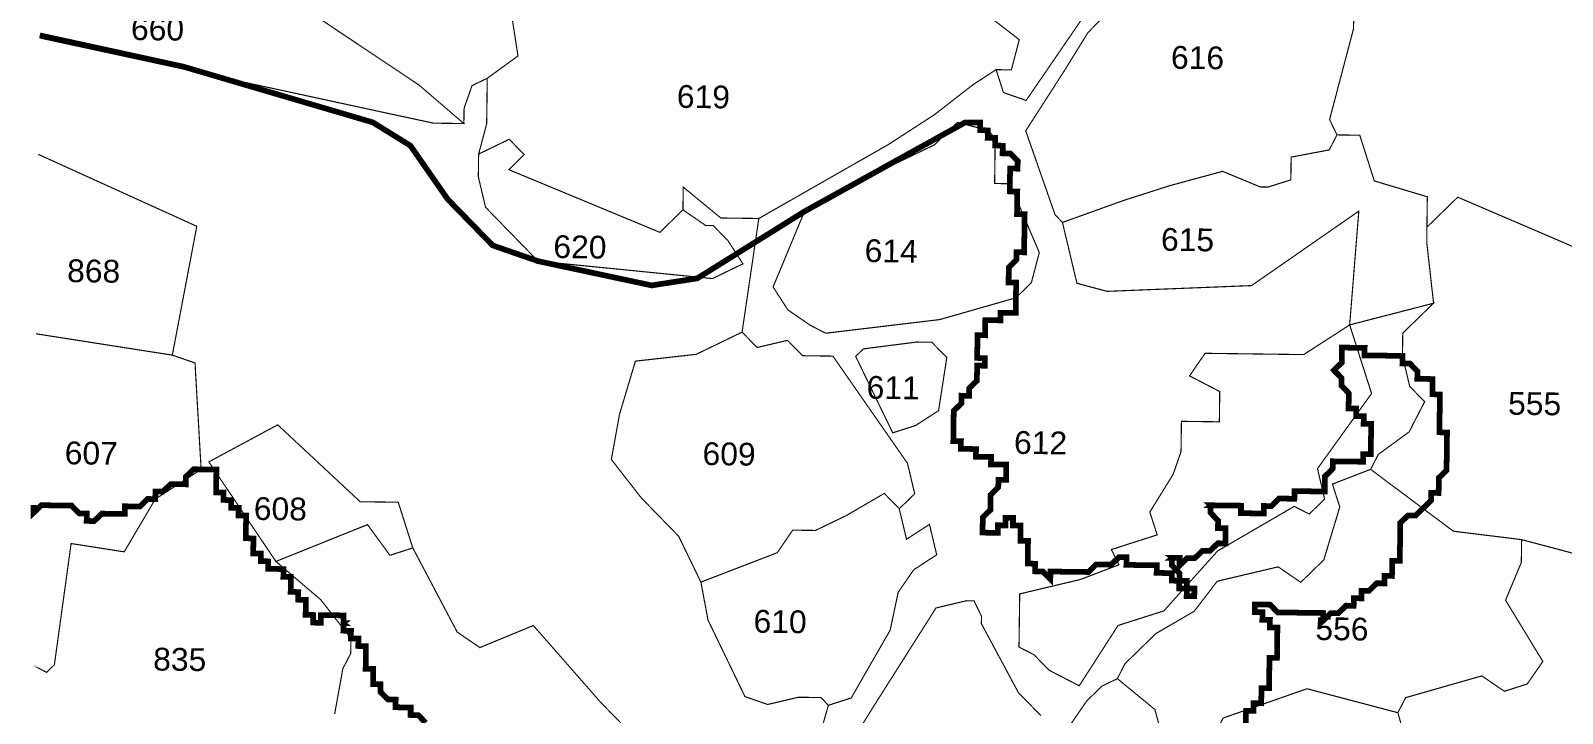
# Model space of a CAD drawing. Header units: metres. Extents: x 259177 to 277314, y 2171367 to 2185445.
# Drawn here: x 264129 to 264929, y 2173626 to 2173983 of the extents above; entities that cross this region are included whole.
import ezdxf

# ---------------------------------------------------------------- set-up
doc = ezdxf.new("R2010")
doc.units = ezdxf.units.M
doc.header["$MEASUREMENT"] = 0
for name, color, linetype in [('HAZARDS LINE', 1, 'Continuous'), ('SURVEY NO.', 7, 'Continuous'), ('SURVEY PLOT BOUNDARY', 35, 'Continuous')]:
    doc.layers.add(name, color=color, linetype=linetype)
doc.styles.add('PDF Arial', font='arial.ttf')

# ---------------------------------------------------------------- blocks, each defined once
blk = doc.blocks.new('FEWEWFEWQT')
at = {"layer": 'HAZARDS LINE', "lineweight": 18, "const_width": 0.005}
for points in [[(282132.2574, 2174205.3694), (282132.2574, 2174205.3627), (282132.2641, 2174205.3694), (282132.2907, 2174205.3694), (282132.2974, 2174205.3627), (282132.3041, 2174205.3627), (282132.3041, 2174205.3561), (282132.3107, 2174205.3561), (282132.3174, 2174205.3627), (282132.3374, 2174205.3627), (282132.3374, 2174205.3694), (282132.3507, 2174205.3694), (282132.3574, 2174205.3761), (282132.3641, 2174205.3761), (282132.3641, 2174205.3827), (282132.3707, 2174205.3827), (282132.3774, 2174205.3894), (282132.3907, 2174205.3894), (282132.3907, 2174205.3961), (282132.3974, 2174205.4027), (282132.4174, 2174205.4027), (282132.4174, 2174205.3827), (282132.424, 2174205.3827), (282132.424, 2174205.3761), (282132.4307, 2174205.3761), (282132.4307, 2174205.3694), (282132.4374, 2174205.3694), (282132.4374, 2174205.3627), (282132.444, 2174205.3627), (282132.444, 2174205.3427), (282132.4507, 2174205.3427), (282132.4507, 2174205.3294), (282132.4574, 2174205.3294), (282132.4574, 2174205.3227), (282132.464, 2174205.3227), (282132.464, 2174205.3161), (282132.4774, 2174205.3161), (282132.4774, 2174205.3094), (282132.484, 2174205.3094), (282132.484, 2174205.2961), (282132.4907, 2174205.2961), (282132.4907, 2174205.2894), (282132.4974, 2174205.2894), (282132.4974, 2174205.2761), (282132.504, 2174205.2761), (282132.504, 2174205.2694), (282132.5107, 2174205.2694), (282132.5107, 2174205.2761), (282132.5307, 2174205.2761), (282132.5307, 2174205.2694), (282132.5307, 2174205.2627), (282132.5374, 2174205.2627), (282132.5374, 2174205.256), (282132.544, 2174205.256), (282132.544, 2174205.2494), (282132.5507, 2174205.2494), (282132.5507, 2174205.2294), (282132.5574, 2174205.2294), (282132.5574, 2174205.216), (282132.564, 2174205.216), (282132.564, 2174205.2094), (282132.5707, 2174205.2027), (282132.5774, 2174205.2027), (282132.5774, 2174205.196), (282132.5907, 2174205.196), (282132.5907, 2174205.1894), (282132.5974, 2174205.1894), (282132.604, 2174205.1827)], [(282133.324, 2174205.1894), (282133.324, 2174205.2027), (282133.3306, 2174205.2027), (282133.3306, 2174205.2094), (282133.3373, 2174205.2094), (282133.3373, 2174205.2227), (282133.344, 2174205.2227), (282133.344, 2174205.2494), (282133.3506, 2174205.2494), (282133.3506, 2174205.2761), (282133.344, 2174205.2761), (282133.344, 2174205.2827), (282133.3373, 2174205.2827), (282133.3373, 2174205.2894), (282133.3306, 2174205.2894), (282133.3306, 2174205.2961), (282133.344, 2174205.2961), (282133.3506, 2174205.2894), (282133.3906, 2174205.2894), (282133.3906, 2174205.2827), (282133.3973, 2174205.2894), (282133.404, 2174205.2894), (282133.4106, 2174205.2961), (282133.4173, 2174205.2961), (282133.4173, 2174205.3027), (282133.424, 2174205.3027), (282133.424, 2174205.3094), (282133.4306, 2174205.3094), (282133.4373, 2174205.3161), (282133.444, 2174205.3161), (282133.444, 2174205.3227), (282133.4506, 2174205.3227), (282133.4506, 2174205.3361), (282133.4573, 2174205.3361), (282133.4573, 2174205.3694), (282133.464, 2174205.3761), (282133.4706, 2174205.3761), (282133.4773, 2174205.3827), (282133.484, 2174205.3894), (282133.484, 2174205.3961), (282133.4906, 2174205.3961), (282133.4906, 2174205.4094), (282133.4973, 2174205.4161), (282133.4973, 2174205.4494), (282133.4906, 2174205.4494), (282133.4906, 2174205.4827), (282133.484, 2174205.4827), (282133.484, 2174205.4961), (282133.4706, 2174205.4961), (282133.4706, 2174205.5027), (282133.464, 2174205.5094), (282133.4573, 2174205.5094), (282133.4573, 2174205.5161), (282133.424, 2174205.5161), (282133.424, 2174205.5227), (282133.404, 2174205.5227), (282133.404, 2174205.5094), (282133.3973, 2174205.5027), (282133.404, 2174205.4961), (282133.404, 2174205.4894), (282133.4106, 2174205.4827), (282133.4106, 2174205.4694), (282133.4173, 2174205.4694), (282133.4173, 2174205.4627), (282133.424, 2174205.4627), (282133.424, 2174205.4561), (282133.4306, 2174205.4561), (282133.4306, 2174205.4294), (282133.424, 2174205.4294), (282133.424, 2174205.4227), (282133.3973, 2174205.4227), (282133.3973, 2174205.4161), (282133.3906, 2174205.4094), (282133.3906, 2174205.3961), (282133.364, 2174205.3961), (282133.364, 2174205.3894), (282133.3506, 2174205.3894), (282133.344, 2174205.3827), (282133.3373, 2174205.3827), (282133.3373, 2174205.3761), (282133.3173, 2174205.3761), (282133.3173, 2174205.3827), (282133.2906, 2174205.3827), (282133.2906, 2174205.3761), (282133.2973, 2174205.3694), (282133.2973, 2174205.3627), (282133.304, 2174205.3627), (282133.304, 2174205.3494), (282133.2973, 2174205.3494), (282133.2906, 2174205.3427), (282133.284, 2174205.3427), (282133.2773, 2174205.3361), (282133.2706, 2174205.3361), (282133.264, 2174205.3294), (282133.264, 2174205.3361), (282133.2573, 2174205.3361), (282133.2573, 2174205.3294), (282133.264, 2174205.3227), (282133.264, 2174205.3161), (282133.2573, 2174205.3161), (282133.2573, 2174205.3227), (282133.244, 2174205.3227), (282133.244, 2174205.3294), (282133.2173, 2174205.3294), (282133.2173, 2174205.3361), (282133.2107, 2174205.3361), (282133.204, 2174205.3294), (282133.1907, 2174205.3294), (282133.184, 2174205.3227), (282133.1507, 2174205.3227), (282133.1507, 2174205.3161), (282133.144, 2174205.3227), (282133.1373, 2174205.3227), (282133.1373, 2174205.3294), (282133.1307, 2174205.3294), (282133.1307, 2174205.3494), (282133.124, 2174205.3494), (282133.124, 2174205.3627), (282133.1173, 2174205.3627), (282133.1173, 2174205.3694), (282133.1107, 2174205.3694), (282133.1107, 2174205.3627), (282133.104, 2174205.3627), (282133.104, 2174205.3561), (282133.0907, 2174205.3561), (282133.0907, 2174205.3694), (282133.0973, 2174205.3761), (282133.0973, 2174205.3894), (282133.104, 2174205.3961), (282133.104, 2174205.4027), (282133.1107, 2174205.4027), (282133.1107, 2174205.4161), (282133.0973, 2174205.4161), (282133.0973, 2174205.4227), (282133.084, 2174205.4227), (282133.084, 2174205.4294), (282133.0707, 2174205.4294), (282133.0707, 2174205.4361), (282133.064, 2174205.4361), (282133.064, 2174205.4627), (282133.0707, 2174205.4694), (282133.0707, 2174205.4761), (282133.0773, 2174205.4761), (282133.0773, 2174205.4827), (282133.084, 2174205.4894), (282133.084, 2174205.5027), (282133.0907, 2174205.5027), (282133.0907, 2174205.5094), (282133.084, 2174205.5094), (282133.084, 2174205.5294), (282133.0907, 2174205.5294), (282133.0907, 2174205.5427), (282133.104, 2174205.5427), (282133.104, 2174205.5494), (282133.1173, 2174205.5494), (282133.1173, 2174205.5761), (282133.1107, 2174205.5761), (282133.1107, 2174205.5894), (282133.1173, 2174205.5961), (282133.1173, 2174205.6027), (282133.124, 2174205.6027), (282133.124, 2174205.6361), (282133.1173, 2174205.6361), (282133.1173, 2174205.6561), (282133.1107, 2174205.6561), (282133.1107, 2174205.6761), (282133.1173, 2174205.6761), (282133.1173, 2174205.6828), (282133.1107, 2174205.6894), (282133.104, 2174205.6894), (282133.104, 2174205.6961), (282133.0973, 2174205.6961), (282133.0973, 2174205.7028), (282133.0907, 2174205.7028), (282133.0907, 2174205.7094), (282133.084, 2174205.7094), (282133.084, 2174205.7161), (282133.0707, 2174205.7161), (282132.9307, 2174205.6361), (282132.8373, 2174205.5761), (282132.7974, 2174205.5694), (282132.6974, 2174205.5894), (282132.6574, 2174205.6027), (282132.6174, 2174205.6427), (282132.584, 2174205.6894), (282132.5507, 2174205.7094), (282132.384, 2174205.7561), (282132.2574, 2174205.782)]]:
    blk.add_lwpolyline(points, dxfattribs=at)
for points in [[(282133.284, 2174205.3827), (282133.2906, 2174205.3827)], [(282133.2507, 2174205.3361), (282133.2573, 2174205.3361)], [(282133.2773, 2174205.3094), (282133.2773, 2174205.3027), (282133.2706, 2174205.3027), (282133.2706, 2174205.3094), (282133.2706, 2174205.3161), (282133.264, 2174205.3161), (282133.264, 2174205.3094), (282133.2706, 2174205.3094)], [(282132.5374, 2174205.2694), (282132.5307, 2174205.2694)]]:
    blk.add_lwpolyline(points, close=True, dxfattribs=at)
at = {"layer": 'SURVEY PLOT BOUNDARY', "lineweight": 18, "const_width": 0.001}
for points in [[(282132.4574, 2174205.8294), (282132.5907, 2174205.7428), (282132.6307, 2174205.7094), (282132.604, 2174205.7094), (282132.5707, 2174205.7161), (282132.2574, 2174205.7797), (282132.5707, 2174205.7161), (282132.604, 2174205.7094), (282132.6307, 2174205.7094), (282132.6307, 2174205.7228), (282132.6374, 2174205.7428), (282132.6507, 2174205.7494), (282132.6507, 2174205.7094), (282132.644, 2174205.6828), (282132.644, 2174205.6628), (282132.6507, 2174205.6361), (282132.6974, 2174205.5894), (282132.8507, 2174205.5761), (282132.8773, 2174205.5894), (282132.864, 2174205.6094), (282132.8507, 2174205.6227), (282132.844, 2174205.6227), (282132.824, 2174205.6361), (282132.824, 2174205.6561), (282132.8573, 2174205.6294), (282132.8907, 2174205.6294), (282132.8773, 2174205.5294), (282132.8373, 2174205.5094), (282132.784, 2174205.5027), (282132.7707, 2174205.4561), (282132.764, 2174205.4161), (282132.7907, 2174205.3827), (282132.824, 2174205.3494), (282132.844, 2174205.3094), (282132.8507, 2174205.2761), (282132.884, 2174205.2094), (282132.904, 2174205.2027), (282132.9307, 2174205.2094), (282132.9507, 2174205.2094), (282132.9573, 2174205.2027), (282132.9107, 2174205.0294)], [(282132.7974, 2174205.1627), (282132.7574, 2174205.2027), (282132.6974, 2174205.2694), (282132.6507, 2174205.2494), (282132.6307, 2174205.2627), (282132.5907, 2174205.3361), (282132.5774, 2174205.3761), (282132.544, 2174205.3761), (282132.4707, 2174205.4427), (282132.4107, 2174205.4094), (282132.4707, 2174205.3227), (282132.5107, 2174205.2894), (282132.5374, 2174205.256), (282132.5374, 2174205.2427), (282132.5307, 2174205.2294), (282132.524, 2174205.1894)], [(282133.144, 2174205.196), (282133.1307, 2174205.2094), (282133.124, 2174205.216), (282133.0907, 2174205.2761), (282133.0907, 2174205.2827), (282133.084, 2174205.2961), (282133.0773, 2174205.2961), (282133.0507, 2174205.2894), (282132.9973, 2174205.2027), (282132.9773, 2174205.1694)], [(282132.9107, 2174205.0294), (282132.9573, 2174205.2027), (282132.9773, 2174205.2094), (282133.0107, 2174205.2694), (282133.0173, 2174205.3027), (282133.0307, 2174205.3227), (282133.0507, 2174205.3361), (282133.044, 2174205.3627), (282133.024, 2174205.3494), (282133.0173, 2174205.3761), (282133.0307, 2174205.3894), (282133.024, 2174205.4161), (282132.9573, 2174205.5094), (282132.9307, 2174205.5094), (282132.9173, 2174205.5227), (282132.8907, 2174205.5161), (282132.8773, 2174205.5294), (282132.8907, 2174205.6294), (282133.004, 2174205.6961), (282133.044, 2174205.7228), (282133.0773, 2174205.7494), (282133.0973, 2174205.7628), (282133.104, 2174205.7428), (282133.124, 2174205.7361), (282133.1773, 2174205.8161)], [(282133.284, 2174205.9094), (282133.1773, 2174205.7961), (282133.1573, 2174205.7628), (282133.124, 2174205.7094), (282133.1507, 2174205.6361), (282133.1573, 2174205.6294), (282133.1707, 2174205.5761), (282133.1973, 2174205.5694), (282133.324, 2174205.5761), (282133.4173, 2174205.6427), (282133.4106, 2174205.5427), (282133.3706, 2174205.5161), (282133.3306, 2174205.5161), (282133.284, 2174205.5161), (282133.2706, 2174205.4961), (282133.2973, 2174205.4827), (282133.2973, 2174205.4561), (282133.264, 2174205.4561), (282133.264, 2174205.4294), (282133.2573, 2174205.4094), (282133.2373, 2174205.3761), (282133.244, 2174205.3561), (282133.204, 2174205.3427), (282133.2107, 2174205.3294), (282133.1773, 2174205.3161), (282133.124, 2174205.3027), (282133.124, 2174205.256), (282133.1373, 2174205.2494), (282133.1507, 2174205.236), (282133.1773, 2174205.2227), (282133.2107, 2174205.2761), (282133.2507, 2174205.2894), (282133.2973, 2174205.3427), (282133.364, 2174205.3827), (282133.3773, 2174205.3761), (282133.3906, 2174205.3894), (282133.384, 2174205.4161), (282133.4306, 2174205.4827), (282133.4106, 2174205.5427), (282133.484, 2174205.5627), (282133.4573, 2174205.5361), (282133.4573, 2174205.5161), (282133.464, 2174205.4894), (282133.4773, 2174205.4761), (282133.464, 2174205.4494), (282133.4373, 2174205.4294), (282133.4306, 2174205.4161), (282133.3973, 2174205.4027), (282133.404, 2174205.3827), (282133.3906, 2174205.3361), (282133.3706, 2174205.3161), (282133.3506, 2174205.3294), (282133.2973, 2174205.3161), (282133.2773, 2174205.2894), (282133.244, 2174205.2694), (282133.2173, 2174205.2427), (282133.2107, 2174205.2294), (282133.1973, 2174205.2227), (282133.184, 2174205.2094), (282133.1707, 2174205.1894)], [(282133.7706, 2174205.8761), (282133.7506, 2174205.6961), (282133.7439, 2174205.6227), (282133.6973, 2174205.5761), (282133.504, 2174205.6561), (282133.4773, 2174205.6294), (282133.4773, 2174205.6561), (282133.4306, 2174205.6694), (282133.4173, 2174205.7094), (282133.3973, 2174205.7094), (282133.3906, 2174205.7228), (282133.4106, 2174205.8028)], [(282132.6707, 2174205.8094), (282132.6774, 2174205.7694), (282132.6507, 2174205.7494), (282132.6374, 2174205.7428), (282132.6307, 2174205.7228), (282132.6307, 2174205.7094), (282132.5907, 2174205.7428), (282132.4574, 2174205.8294)], [(282133.0907, 2174205.8094), (282133.1173, 2174205.7894), (282133.1107, 2174205.7628), (282133.0973, 2174205.7628), (282133.0773, 2174205.7494), (282133.044, 2174205.7228), (282133.004, 2174205.6961), (282132.8907, 2174205.6294), (282132.8573, 2174205.6294), (282132.824, 2174205.6561), (282132.824, 2174205.6361), (282132.804, 2174205.6161), (282132.6707, 2174205.6694), (282132.684, 2174205.6828), (282132.6707, 2174205.6961), (282132.644, 2174205.6828), (282132.6507, 2174205.7094), (282132.6507, 2174205.7228), (282132.6507, 2174205.7494), (282132.6774, 2174205.7694), (282132.6707, 2174205.8094)], [(282133.2573, 2174205.156), (282133.244, 2174205.2027), (282133.2107, 2174205.2294), (282133.2173, 2174205.2427), (282133.244, 2174205.2694), (282133.2773, 2174205.2894), (282133.2973, 2174205.3161), (282133.3506, 2174205.3294), (282133.3706, 2174205.3161), (282133.3906, 2174205.3361), (282133.404, 2174205.3827), (282133.3973, 2174205.4027), (282133.4306, 2174205.4161), (282133.504, 2174205.3627), (282133.564, 2174205.3561), (282133.564, 2174205.3361), (282133.5506, 2174205.3027), (282133.584, 2174205.2494), (282133.5706, 2174205.2294), (282133.5506, 2174205.2227), (282133.5306, 2174205.236), (282133.464, 2174205.216), (282133.4573, 2174205.2027), (282133.3773, 2174205.2227), (282133.304, 2174205.196)], [(282132.524, 2174205.1894), (282132.5307, 2174205.2294), (282132.5374, 2174205.2427), (282132.5374, 2174205.256), (282132.5107, 2174205.2894), (282132.4707, 2174205.3227), (282132.5507, 2174205.3561), (282132.5707, 2174205.3294), (282132.5907, 2174205.3361), (282132.6307, 2174205.2627), (282132.6507, 2174205.2494), (282132.6974, 2174205.2694), (282132.7574, 2174205.2027), (282132.7974, 2174205.1627)], [(282132.9773, 2174205.1694), (282132.9973, 2174205.2027), (282133.0507, 2174205.2894), (282133.0773, 2174205.2961), (282133.084, 2174205.2961), (282133.0907, 2174205.2827), (282133.0907, 2174205.2761), (282133.124, 2174205.216), (282133.1307, 2174205.2094), (282133.144, 2174205.196)], [(282133.1707, 2174205.1894), (282133.184, 2174205.2094), (282133.1973, 2174205.2227), (282133.2107, 2174205.2294), (282133.244, 2174205.2027), (282133.2573, 2174205.156)]]:
    blk.add_lwpolyline(points, dxfattribs=at)
for points in [[(282133.3573, 2174206.0494), (282133.3773, 2174206.0294), (282133.2773, 2174205.9294), (282133.1773, 2174205.8161), (282133.124, 2174205.7361), (282133.104, 2174205.7428), (282133.0973, 2174205.7628), (282133.1107, 2174205.7628), (282133.1173, 2174205.7894), (282133.0907, 2174205.8094), (282133.0707, 2174205.8428), (282133.0573, 2174205.8628), (282133.044, 2174205.8694), (282133.0373, 2174205.9094), (282133.0507, 2174205.9294), (282133.0507, 2174205.9428), (282133.0973, 2174205.9694), (282133.164, 2174205.9961), (282133.1773, 2174206.0361), (282133.2107, 2174206.0628), (282133.2373, 2174206.0761), (282133.3106, 2174206.0561), (282133.3173, 2174206.0695), (282133.364, 2174206.0628)], [(282133.4106, 2174205.9494), (282133.4106, 2174205.8028), (282133.3906, 2174205.7228), (282133.3973, 2174205.7094), (282133.3906, 2174205.6961), (282133.3573, 2174205.6894), (282133.3573, 2174205.6694), (282133.3373, 2174205.6628), (282133.3306, 2174205.6628), (282133.2973, 2174205.6761), (282133.2507, 2174205.6628), (282133.2107, 2174205.6494), (282133.1573, 2174205.6294), (282133.1507, 2174205.6361), (282133.124, 2174205.7094), (282133.1573, 2174205.7628), (282133.1773, 2174205.7961), (282133.284, 2174205.9094), (282133.3706, 2174205.9561)], [(282133.064, 2174205.7161), (282133.0907, 2174205.7094), (282133.0973, 2174205.7028), (282133.0973, 2174205.6628), (282133.1107, 2174205.6628), (282133.1373, 2174205.6027), (282133.1307, 2174205.5761), (282133.1173, 2174205.5627), (282133.0507, 2174205.5427), (282132.9507, 2174205.5294), (282132.9373, 2174205.5361), (282132.9173, 2174205.5494), (282132.904, 2174205.5694), (282132.9307, 2174205.6361), (282132.9507, 2174205.6494), (282133.044, 2174205.6961)], [(282133.0973, 2174205.7028), (282133.0907, 2174205.7094), (282133.064, 2174205.7161), (282133.044, 2174205.6961), (282132.9507, 2174205.6494), (282132.9307, 2174205.6361), (282132.904, 2174205.5694), (282132.9173, 2174205.5494), (282132.9373, 2174205.5361), (282132.9507, 2174205.5294), (282133.0507, 2174205.5427), (282133.1173, 2174205.5627), (282133.1307, 2174205.5761), (282133.1373, 2174205.6027), (282133.1107, 2174205.6628), (282133.0973, 2174205.6628)], [(282133.4773, 2174205.6294), (282133.4773, 2174205.6161), (282133.484, 2174205.5627), (282133.4106, 2174205.5427), (282133.4173, 2174205.6427), (282133.324, 2174205.5761), (282133.1973, 2174205.5694), (282133.1707, 2174205.5761), (282133.1573, 2174205.6294), (282133.2107, 2174205.6494), (282133.2507, 2174205.6628), (282133.2973, 2174205.6761), (282133.3306, 2174205.6628), (282133.3373, 2174205.6628), (282133.3573, 2174205.6694), (282133.3573, 2174205.6894), (282133.3906, 2174205.6961), (282133.3973, 2174205.7094), (282133.4173, 2174205.7094), (282133.4306, 2174205.6694), (282133.4773, 2174205.6561)], [(282132.824, 2174205.6361), (282132.844, 2174205.6227), (282132.8507, 2174205.6227), (282132.864, 2174205.6094), (282132.8773, 2174205.5894), (282132.8507, 2174205.5761), (282132.6974, 2174205.5894), (282132.6507, 2174205.6361), (282132.644, 2174205.6628), (282132.644, 2174205.6828), (282132.6707, 2174205.6961), (282132.684, 2174205.6828), (282132.6707, 2174205.6694), (282132.804, 2174205.6161)], [(282132.2574, 2174205.2294), (282132.2707, 2174205.2227), (282132.2774, 2174205.2294), (282132.2907, 2174205.3361), (282132.3374, 2174205.3294), (282132.3641, 2174205.3761), (282132.404, 2174205.4027), (282132.3974, 2174205.4961), (282132.3774, 2174205.5027), (282132.2574, 2174205.5199), (282132.3774, 2174205.5027), (282132.3974, 2174205.6161), (282132.2574, 2174205.6775), (282132.3974, 2174205.6161), (282132.3774, 2174205.5027), (282132.3974, 2174205.4961), (282132.404, 2174205.4027), (282132.3641, 2174205.3761), (282132.3374, 2174205.3294), (282132.2907, 2174205.3361), (282132.2774, 2174205.2294), (282132.2707, 2174205.2227)], [(282133.4306, 2174205.4161), (282133.4373, 2174205.4294), (282133.464, 2174205.4494), (282133.4773, 2174205.4761), (282133.464, 2174205.4894), (282133.4573, 2174205.5161), (282133.4573, 2174205.5361), (282133.484, 2174205.5627), (282133.4773, 2174205.6161), (282133.4773, 2174205.6294), (282133.504, 2174205.6561), (282133.6973, 2174205.5761), (282133.7106, 2174205.5561), (282133.6906, 2174205.5227), (282133.7439, 2174205.4627), (282133.7439, 2174205.4427), (282133.7573, 2174205.4227), (282133.7639, 2174205.4027), (282133.664, 2174205.3694), (282133.6173, 2174205.3427), (282133.564, 2174205.3561), (282133.504, 2174205.3627)], [(282133.4106, 2174205.5427), (282133.4306, 2174205.4827), (282133.384, 2174205.4161), (282133.3906, 2174205.3894), (282133.3773, 2174205.3761), (282133.364, 2174205.3827), (282133.2973, 2174205.3427), (282133.2507, 2174205.2894), (282133.2107, 2174205.2761), (282133.1773, 2174205.2227), (282133.1507, 2174205.236), (282133.1373, 2174205.2494), (282133.124, 2174205.256), (282133.124, 2174205.3027), (282133.1773, 2174205.3161), (282133.2107, 2174205.3294), (282133.204, 2174205.3427), (282133.244, 2174205.3561), (282133.2373, 2174205.3761), (282133.2573, 2174205.4094), (282133.264, 2174205.4294), (282133.264, 2174205.4561), (282133.2973, 2174205.4561), (282133.2973, 2174205.4827), (282133.2706, 2174205.4961), (282133.284, 2174205.5161), (282133.3306, 2174205.5161), (282133.3706, 2174205.5161)], [(282132.844, 2174205.3094), (282132.824, 2174205.3494), (282132.7907, 2174205.3827), (282132.764, 2174205.4161), (282132.7707, 2174205.4561), (282132.784, 2174205.5027), (282132.8373, 2174205.5094), (282132.8773, 2174205.5294), (282132.8907, 2174205.5161), (282132.9173, 2174205.5227), (282132.9307, 2174205.5094), (282132.9573, 2174205.5094), (282133.024, 2174205.4161), (282133.0307, 2174205.3894), (282133.0173, 2174205.3761), (282133.004, 2174205.3894), (282132.9707, 2174205.3694), (282132.944, 2174205.3561), (282132.924, 2174205.3561), (282132.9107, 2174205.3361)], [(282133.0307, 2174205.4494), (282133.0107, 2174205.4427), (282132.9773, 2174205.5094), (282132.984, 2174205.5161), (282133.0307, 2174205.5227), (282133.044, 2174205.5227), (282133.0573, 2174205.5094), (282133.0507, 2174205.4627)], [(282133.0307, 2174205.5227), (282132.984, 2174205.5161), (282132.9773, 2174205.5094), (282133.0107, 2174205.4427), (282133.0307, 2174205.4494), (282133.0507, 2174205.4627), (282133.0573, 2174205.5094), (282133.044, 2174205.5227)], [(282132.5907, 2174205.3361), (282132.5707, 2174205.3294), (282132.5507, 2174205.3561), (282132.4707, 2174205.3227), (282132.4107, 2174205.4094), (282132.4707, 2174205.4427), (282132.544, 2174205.3761), (282132.5774, 2174205.3761)], [(282133.0173, 2174205.3761), (282133.024, 2174205.3494), (282133.044, 2174205.3627), (282133.0507, 2174205.3361), (282133.0307, 2174205.3227), (282133.0173, 2174205.3027), (282133.0107, 2174205.2694), (282132.9773, 2174205.2094), (282132.9573, 2174205.2027), (282132.9507, 2174205.2094), (282132.9307, 2174205.2094), (282132.904, 2174205.2027), (282132.884, 2174205.2094), (282132.8507, 2174205.2761), (282132.844, 2174205.3094), (282132.9107, 2174205.3361), (282132.924, 2174205.3561), (282132.944, 2174205.3561), (282132.9707, 2174205.3694), (282133.004, 2174205.3894)], [(282133.6173, 2174205.3427), (282133.6106, 2174205.3361), (282133.6306, 2174205.3161), (282133.6706, 2174205.2894), (282133.6773, 2174205.2694), (282133.664, 2174205.256), (282133.664, 2174205.236), (282133.644, 2174205.196), (282133.644, 2174205.0694), (282133.6306, 2174205.0494), (282133.5906, 2174205.056), (282133.5906, 2174205.0894), (282133.504, 2174205.096), (282133.4906, 2174205.116), (282133.4773, 2174205.136), (282133.4573, 2174205.2027), (282133.464, 2174205.216), (282133.5306, 2174205.236), (282133.5506, 2174205.2227), (282133.5706, 2174205.2294), (282133.584, 2174205.2494), (282133.5506, 2174205.3027), (282133.564, 2174205.3361), (282133.564, 2174205.3561)], [(282133.4573, 2174205.2027), (282133.4773, 2174205.136), (282133.4906, 2174205.116), (282133.484, 2174205.1094), (282133.4706, 2174205.0694), (282133.4706, 2174205.056), (282133.4106, 2174205.0294), (282133.3373, 2174205.016), (282133.2906, 2174205.0494), (282133.2706, 2174205.1094), (282133.2773, 2174205.1427), (282133.304, 2174205.196), (282133.3773, 2174205.2227)]]:
    blk.add_lwpolyline(points, close=True, dxfattribs=at)
at = {"layer": 'SURVEY NO.', "char_height": 0.02, "attachment_point": 7, "style": 'PDF Arial'}
for s, insert in [('660', (282132.3374, 2174205.7787)), ('616', (282133.2507, 2174205.7654)), ('619', (282132.8174, 2174205.7254)), ('615', (282133.244, 2174205.6054)), ('620', (282132.7107, 2174205.5921)), ('614', (282132.984, 2174205.5921)), ('868', (282132.2841, 2174205.5654)), ('611', (282132.9873, 2174205.4721)), ('555', (282133.5506, 2174205.4654)), ('612', (282133.1173, 2174205.4254)), ('609', (282132.844, 2174205.412)), ('607', (282132.2841, 2174205.4054)), ('608', (282132.4507, 2174205.3587)), ('610', (282132.8907, 2174205.2654)), ('556', (282133.384, 2174205.2654)), ('835', (282132.3641, 2174205.2253))]:
    blk.add_mtext(s, dxfattribs=dict(at, insert=insert))

msp = doc.modelspace()

# ---------------------------------------------------------------- block references
at = {"xscale": 594.7216958835667, "yscale": 594.7216958835667, "zscale": 594.7216958835667, "rotation": 359.254356221976}
msp.add_blockref('FEWEWFEWQT', (-184338996.59, -1288580324.59), dxfattribs=at)

doc.saveas('drawing.dxf')
